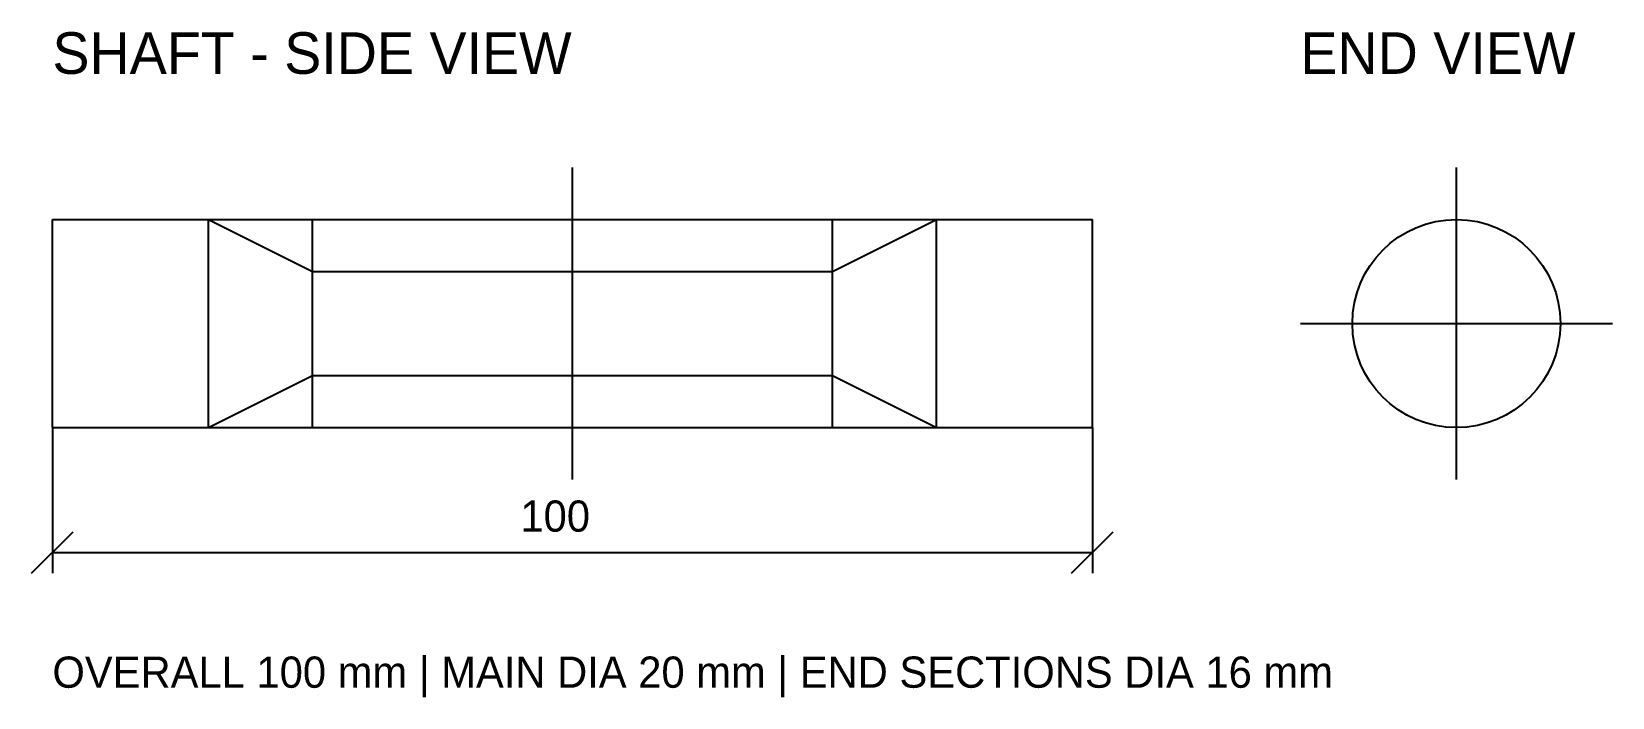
# Model space of a CAD drawing. Extents: x 18 to 170, y 24 to 88.
import ezdxf

# ---------------------------------------------------------------- set-up
doc = ezdxf.new("R2010")
doc.units = 0
for name, color, linetype in [('CENTER', 4, 'CONTINUOUS'), ('DIMENSIONS', 3, 'CONTINUOUS'), ('HOLES', 1, 'CONTINUOUS'), ('OUTLINE', 7, 'CONTINUOUS'), ('TEXT', 7, 'CONTINUOUS')]:
    doc.layers.add(name, color=color, linetype=linetype)

msp = doc.modelspace()

# ---------------------------------------------------------------- linework, layer by layer
at = {"layer": 'CENTER'}
for p, q in [((70, 45), (70, 75)), ((155, 45), (155, 75)), ((140, 60), (170, 60))]:
    msp.add_line(p, q, dxfattribs=at)
at = {"layer": 'DIMENSIONS'}
for p, q in [((20, 50), (20, 36)), ((120, 50), (120, 36)), ((18, 36), (22, 40)), ((118, 36), (122, 40)), ((20, 38), (120, 38))]:
    msp.add_line(p, q, dxfattribs=at)
at = {"layer": 'HOLES'}
msp.add_circle((155, 60), 10, dxfattribs=at)
at = {"layer": 'OUTLINE'}
for p, q in [((20, 70), (120, 70)), ((20, 50), (20, 70)), ((20, 50), (20, 70)), ((20, 70), (35, 70)), ((35, 50), (35, 70)), ((35, 70), (45, 65)), ((45, 50), (45, 70)), ((95, 50), (95, 70)), ((95, 65), (105, 70)), ((105, 50), (105, 70)), ((105, 70), (120, 70)), ((120, 50), (120, 70)), ((45, 65), (95, 65)), ((35, 50), (45, 55)), ((45, 55), (95, 55)), ((95, 55), (105, 50)), ((20, 50), (120, 50)), ((20, 50), (35, 50)), ((105, 50), (120, 50))]:
    msp.add_line(p, q, dxfattribs=at)

# ---------------------------------------------------------------- texts
at = {"layer": 'DIMENSIONS'}
msp.add_text('100', height=3, dxfattribs=at).set_placement((65, 40))
at = {"layer": 'TEXT'}
for s, height, p in [('SHAFT - SIDE VIEW', 4, (20, 84)), ('END VIEW', 4, (140, 84)), ('OVERALL 100 mm | MAIN DIA 20 mm | END SECTIONS DIA 16 mm', 3, (20, 25))]:
    msp.add_text(s, height=height, dxfattribs=at).set_placement(p)

doc.saveas('drawing.dxf')
